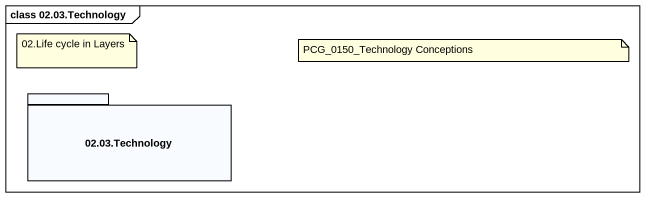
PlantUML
@startuml
mainframe class 02.03.Technology
package "02.03.Technology" as p02_03_Technology {
}
note as N1
  02.Life cycle in Layers
end note
note as N2
  PCG_0150_Technology Conceptions
end note
@enduml
